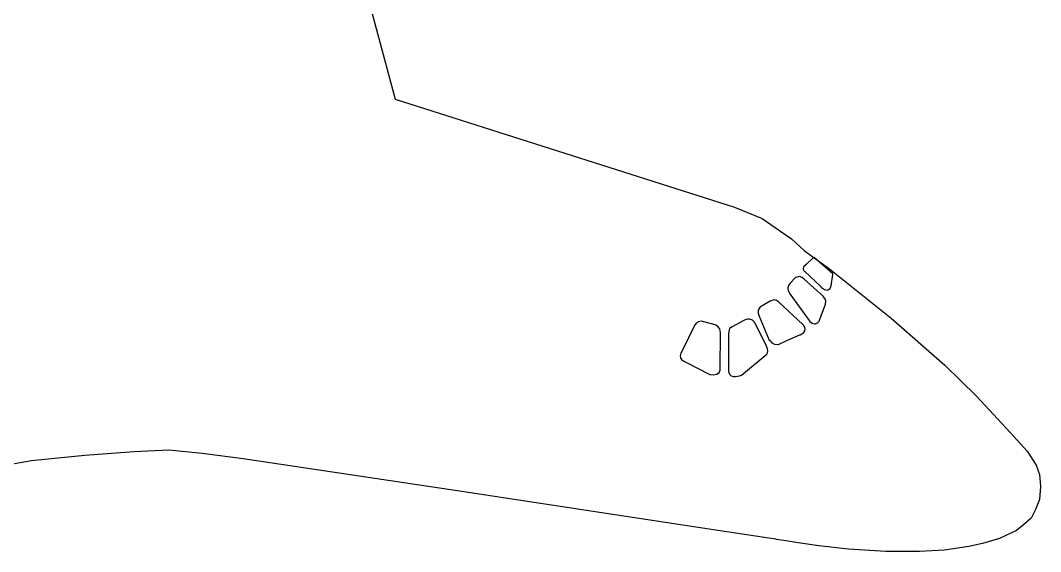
# Model space of a CAD drawing. Extents: x 0 to 206, y -21 to 101.
# Drawn here: x 63.1 to 119.1, y -21.2 to 8.1 of the extents above; entities that cross this region are included whole.
import ezdxf

# ---------------------------------------------------------------- set-up
doc = ezdxf.new("R2010")
doc.units = 0

msp = doc.modelspace()

# ---------------------------------------------------------------- linework, layer by layer
at = {"layer": 'Edge.Cuts'}
for p, q in [((81.124421, 13.221902), (83.664981, 3.714122)), ((83.664981, 3.714122), (102.301481, -2.211408)), ((102.301481, -2.211408), (103.828581, -2.843868)), ((103.828581, -2.843868), (105.438091, -3.959488)), ((105.438091, -3.959488), (106.157193, -4.615372)), ((106.157193, -4.615372), (107.522023, -5.617542)), ((107.522023, -5.617542), (110.923083, -8.323482)), ((110.923083, -8.323482), (113.857343, -10.901302)), ((113.857343, -10.901302), (115.606833, -12.614112)), ((115.606833, -12.614112), (117.464983, -14.629742)), ((117.464983, -14.629742), (118.395469, -15.640662)), ((69.3089, -15.67876), (66.62215, -15.876033)), ((71.22716, -15.578853), (69.3089, -15.67876)), ((73.07374, -15.770764), (71.22716, -15.578853)), ((118.395469, -15.640662), (118.880891, -16.409153)), ((63.68055, -16.169826), (60.70932, -16.699557)), ((66.62215, -15.876033), (63.68055, -16.169826)), ((75.3143, -16.05355), (73.07374, -15.770764)), ((86.9715, -17.79994), (75.3143, -16.05355)), ((118.880891, -16.409153), (119.058973, -16.927313)), ((119.058973, -16.927313), (119.124166, -17.58489)), ((101.152, -19.9722), (86.9715, -17.79994)), ((119.124166, -17.58489), (119.058409, -18.305967)), ((119.058409, -18.305967), (118.851258, -18.854324)), ((118.851258, -18.854324), (118.611369, -19.316886)), ((118.611369, -19.316886), (118.191423, -19.691677)), ((101.152271, -19.972207), (101.152, -19.9722)), ((102.867051, -20.229029), (101.152271, -19.972207)), ((117.799417, -20.005226), (116.857924, -20.448315)), ((118.191423, -19.691677), (117.799417, -20.005226)), ((104.060001, -20.40824), (102.867051, -20.229029)), ((104.46245, -20.469482), (104.060001, -20.40824)), ((104.580983, -20.487544), (104.46245, -20.469482)), ((104.633194, -20.495729), (104.580983, -20.487544)), ((104.747212, -20.514073), (104.633194, -20.495729)), ((105.017863, -20.555842), (104.747212, -20.514073)), ((105.81006, -20.676633), (105.017863, -20.555842)), ((106.94008, -20.847377), (105.81006, -20.676633)), ((115.933083, -20.718119), (115.177857, -20.883219)), ((116.857924, -20.448315), (115.933083, -20.718119)), ((106.943467, -20.847941), (106.94008, -20.847377)), ((108.563417, -21.028845), (106.943467, -20.847941)), ((110.615457, -21.155563), (108.563417, -21.028845)), ((112.463727, -21.163466), (110.615457, -21.155563)), ((113.844077, -21.085572), (112.463727, -21.163466)), ((115.177857, -20.883219), (113.844077, -21.085572))]:
    msp.add_line(p, q, dxfattribs=at)
at = {"layer": 'F.Mask'}
for p, q in [((106.665, -4.97923), (106.242827, -5.365236)), ((106.706479, -5.015185), (106.665037, -4.979289)), ((107.717019, -5.887457), (106.706479, -5.015185)), ((106.104264, -5.494632), (106.086484, -5.637504)), ((106.242827, -5.365236), (106.104264, -5.494632)), ((105.66631, -6.084211), (105.374326, -6.392333)), ((105.677599, -6.079329), (105.66631, -6.084211)), ((105.88, -6.03824), (105.677599, -6.079329)), ((105.879942, -6.038187), (105.88, -6.03818)), ((106.028552, -6.080196), (105.879942, -6.038187)), ((106.1353, -6.177692), (106.028552, -6.080196)), ((106.086484, -5.637504), (106.138181, -5.731924)), ((106.138181, -5.731924), (106.173137, -5.764744)), ((106.173137, -5.764744), (106.167916, -5.760482)), ((106.167916, -5.760482), (107.02608, -6.573267)), ((107.616754, -6.540832), (107.712616, -5.920274)), ((107.712616, -5.920274), (107.717019, -5.887457)), ((105.285714, -6.49954), (105.245108, -6.655307)), ((105.245108, -6.655307), (105.257469, -6.812414)), ((105.288847, -6.494037), (105.285714, -6.49954)), ((105.373197, -6.393462), (105.288847, -6.494037)), ((105.374326, -6.392333), (105.373197, -6.393462)), ((107.19251, -7.138585), (106.1353, -6.177692)), ((107.02608, -6.573267), (107.029015, -6.576089)), ((107.029015, -6.576089), (107.095575, -6.639781)), ((107.095575, -6.639781), (107.251302, -6.743808)), ((107.463121, -6.763745), (107.557518, -6.68492)), ((107.557518, -6.68492), (107.616754, -6.540832)), ((105.257469, -6.812414), (105.347679, -6.988882)), ((105.347679, -6.988882), (105.34909, -6.99114)), ((105.34909, -6.99114), (105.349654, -6.991987)), ((105.349654, -6.991987), (106.407704, -8.454167)), ((107.294232, -7.260723), (107.184975, -7.132772)), ((107.184975, -7.132772), (107.19251, -7.138585)), ((107.251302, -6.743808), (107.407862, -6.777235)), ((107.325841, -7.398888), (107.294232, -7.260723)), ((107.407862, -6.777235), (107.463121, -6.763745)), ((103.656277, -7.789556), (103.616506, -7.877383)), ((103.727651, -7.709854), (103.656277, -7.789556)), ((103.73163, -7.706467), (103.727651, -7.709854)), ((104.267251, -7.398639), (103.73163, -7.706467)), ((104.426114, -7.33302), (104.267251, -7.398639)), ((104.5, -7.32444), (104.426114, -7.33302)), ((104.500096, -7.324476), (104.5, -7.32451)), ((104.618985, -7.345925), (104.500096, -7.324476)), ((104.730336, -7.425359), (104.618985, -7.345925)), ((106.058396, -8.667099), (104.730336, -7.425359)), ((106.955416, -8.483857), (107.30538, -7.551494)), ((107.30538, -7.551494), (107.305944, -7.550365)), ((107.305944, -7.550365), (107.325841, -7.398888)), ((103.028579, -8.380352), (102.887922, -8.422547)), ((103.128, -8.38007), (103.028579, -8.380352)), ((103.128449, -8.380032), (103.129, -8.37998)), ((103.290453, -8.439412), (103.128449, -8.380032)), ((103.616506, -7.877383), (103.606262, -8.048347)), ((103.606262, -8.048347), (103.661727, -8.222489)), ((103.661727, -8.222489), (104.22121, -9.539959)), ((100.10503, -8.727344), (99.449894, -10.076404)), ((100.105594, -8.726215), (100.10503, -8.727344)), ((100.206898, -8.603059), (100.105594, -8.726215)), ((100.32704, -8.522978), (100.206898, -8.603059)), ((100.488, -8.49628), (100.32704, -8.522978)), ((100.48987, -8.496104), (100.48733, -8.496062)), ((101.244636, -8.689567), (100.48987, -8.496104)), ((101.2452, -8.68985), (101.244636, -8.689567)), ((101.394858, -8.777234), (101.2452, -8.68985)), ((101.496161, -8.913118), (101.394858, -8.777234)), ((101.542, -9.13013), (101.496161, -8.913118)), ((102.042316, -8.896065), (101.988525, -9.037704)), ((102.172508, -8.804388), (102.042316, -8.896065)), ((102.824921, -8.459157), (102.172508, -8.804388)), ((102.887922, -8.422547), (102.824921, -8.459157)), ((103.444924, -8.59495), (103.290453, -8.439412)), ((103.447181, -8.598647), (103.444924, -8.59495)), ((103.449157, -8.602316), (103.447181, -8.598647)), ((104.065569, -9.873486), (103.449157, -8.602316)), ((106.059525, -8.667663), (106.058396, -8.667099)), ((106.102222, -8.71771), (106.059525, -8.667663)), ((106.171084, -8.846412), (106.102222, -8.71771)), ((106.169842, -9.026083), (106.186578, -8.93225)), ((106.186578, -8.93225), (106.171084, -8.846412)), ((106.407704, -8.454167), (106.407862, -8.454731)), ((106.407862, -8.454731), (106.454118, -8.506765)), ((106.454118, -8.506765), (106.577401, -8.599446)), ((106.577401, -8.599446), (106.711149, -8.636536)), ((106.711149, -8.636536), (106.761385, -8.632274)), ((106.761385, -8.632274), (106.861642, -8.586772)), ((106.861642, -8.586772), (106.951437, -8.490009)), ((106.951437, -8.490009), (106.955416, -8.483857)), ((101.523223, -11.11261), (101.542471, -9.13042)), ((101.542471, -9.13042), (101.542, -9.13013)), ((101.988525, -9.037704), (101.982655, -9.207266)), ((101.982655, -9.207266), (101.983, -9.20755)), ((101.983, -9.20755), (101.983, -11.2526)), ((105.180568, -9.554903), (105.90289, -9.247535)), ((105.90289, -9.247535), (105.909607, -9.244995)), ((105.909607, -9.244995), (106.006516, -9.181825)), ((106.006516, -9.181825), (106.007, -9.18183)), ((106.007, -9.18183), (106.110398, -9.111585)), ((106.110398, -9.111585), (106.169842, -9.026083)), ((99.449894, -10.076404), (99.359264, -10.246048)), ((104.118316, -10.015147), (104.065569, -9.873486)), ((104.138411, -10.146174), (104.118316, -10.015147)), ((104.22121, -9.539959), (104.223185, -9.543346)), ((104.223185, -9.543346), (104.358189, -9.685741)), ((104.358189, -9.685741), (104.514334, -9.753514)), ((104.514334, -9.753514), (104.696853, -9.77485)), ((104.696853, -9.77485), (104.70961, -9.774285)), ((104.70961, -9.774285), (104.720927, -9.768754)), ((104.720927, -9.768754), (105.180568, -9.554903)), ((99.359264, -10.246048), (99.328496, -10.388838)), ((99.328496, -10.388838), (99.346699, -10.506827)), ((99.346699, -10.506827), (99.398608, -10.596703)), ((99.398608, -10.596703), (99.524821, -10.694637)), ((102.693541, -11.457397), (104.095281, -10.289537)), ((104.095281, -10.289537), (104.100107, -10.281889)), ((104.100107, -10.281889), (104.138411, -10.146174)), ((99.524821, -10.694637), (99.600383, -10.723649)), ((99.600383, -10.723649), (99.600538, -10.723932)), ((99.600538, -10.723932), (100.954138, -11.419922)), ((101.457728, -11.308523), (101.517381, -11.176429)), ((101.517381, -11.176429), (101.523223, -11.11261)), ((100.954138, -11.419922), (100.959783, -11.420768)), ((100.959783, -11.420768), (101.144602, -11.436996)), ((101.144602, -11.436996), (101.341771, -11.397101)), ((101.341771, -11.397101), (101.457728, -11.308523)), ((101.983, -11.2526), (101.983564, -11.255648)), ((101.983564, -11.255648), (102.031706, -11.399674)), ((102.031706, -11.399674), (102.127989, -11.49049)), ((102.127989, -11.49049), (102.247713, -11.52909)), ((102.247713, -11.52909), (102.371831, -11.532815)), ((102.371831, -11.532815), (102.589094, -11.493005)), ((102.589094, -11.493005), (102.684538, -11.461066)), ((102.684538, -11.461066), (102.693541, -11.457397))]:
    msp.add_line(p, q, dxfattribs=at)

doc.saveas('drawing.dxf')
